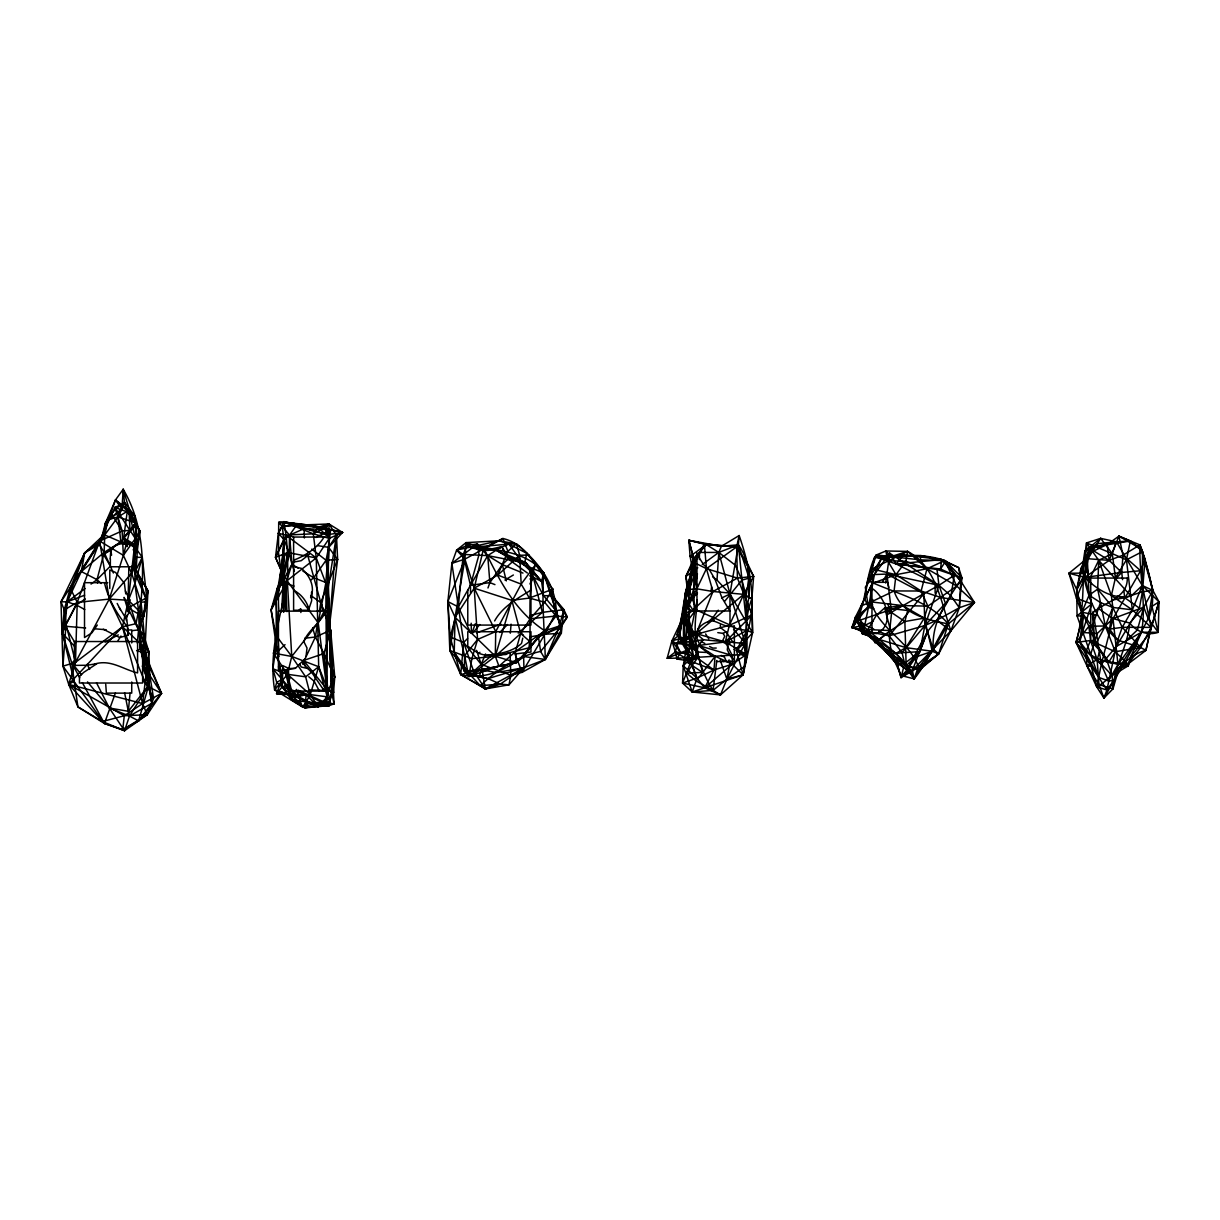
<?xml version="1.0" encoding="UTF-8"?>
<svg xmlns="http://www.w3.org/2000/svg" width="1220" height="1220" viewBox="0 0 1220 1220"><rect width="100%" height="100%" fill="white"/><g stroke="black" fill="none" stroke-linecap="round" stroke-linejoin="round"><path stroke-width="1.5" d="M278.999 611.129C275.812 582.672 287.6 554.368 282.049 526.278L278.694 522.45C299.876 522.694 321.866 527.07 342.622 532.454L328.592 547.338L326.075 560.255L328.332 583.434L331.611 692.442L334.066 703.833L329.156 705.617L303.063 707.341L274.622 689.971C268.446 653.127 280.387 616.893 287.325 581.116C288.301 561.169 287.539 541.207 283.879 521.55M308.126 610.244L308.142 607.24M697.459 586.439L693.753 576.816L690.108 556.32L688.827 540.292L706.319 544.608L718.793 552.431L729.972 593.972L745.283 643.169L726.861 679.113L720.517 694.881L704.733 687.836L696.955 678.106L688.263 653.752L679.814 634.568L685.975 589.794L680.836 621.193L696.208 633.622L725.32 641.949L746.365 654.515L743.102 674.797L732.29 664.198L732.29 655.521L725.32 641.949L729.331 625.341L743.712 594.353L753.64 576.374L736.621 546.941L706.319 544.608L693.86 558.47L693.753 576.816L685.67 598.944L679.814 634.568L675.392 651.938L676.947 659.013L690.093 661.072L713.944 670.009L732.29 664.198L746.365 654.515L743.3 643.367C758.733 608.902 751.047 569.999 739.167 535.534L721.416 546.255L718.793 552.431L717.009 580.095L729.972 593.972L752.557 632.799L743.102 674.797L720.517 694.881L692.213 691.999L682.575 683.078L683.23 665.815L686.448 648.064L685.975 589.794L694.759 562.862L704.352 543.876L736.621 546.941L748.058 564.631L753.64 576.374L751.84 598.807L752.557 632.799L736.422 650.458L743.102 674.797L692.213 691.999L683.23 665.815L688.263 653.752C682.88 633.058 682.864 610.945 685.975 589.794L696.483 588.757L712.968 591.502L743.712 594.353L751.84 598.807C742.339 623.237 747.677 649.665 743.102 674.797L726.861 679.113L713.044 690.367L692.213 691.999L696.101 680.973L714.279 657.504M720.196 659.989L726.861 679.113L744.764 666.333C750.224 643.87 743.254 620.141 748.988 597.434C750.087 579.042 749.675 560.331 738.375 544.806L739.167 535.534L736.621 546.941L737.429 578.112L752.221 614.819L752.557 632.799L747.159 630.343L738.085 629.261L729.331 625.341L671.915 640.851L667.157 658.282C693.448 658.175 719.937 655.536 746.365 654.515L736.422 650.458L747.159 630.343L725.32 641.949L698.419 645.487L676.246 643.474L671.915 640.851L706.441 568.672L736.621 546.941M1091.259 602.161L1084.793 577.365L1086.898 558.638L1109.178 560.376L1122.979 555.192L1139.983 544.913C1138.885 574.117 1146.724 603.122 1141.508 632.204L1119.014 668.102L1114.104 680.501L1108.477 680.943L1098.823 677.436L1091.275 666.41L1079.776 641.842L1082.353 632.387L1082.963 616.069L1076.437 598.303L1084.793 577.365L1109.178 560.376L1118.923 536.159L1130.33 540.994L1142.499 551.516C1148.249 573.339 1158.573 596.58 1148.234 618.738C1135.423 642.955 1123.361 668.011 1106.906 689.986L1096.734 686.936C1114.928 676.856 1124.81 655.506 1145.931 650.367L1149.469 633.744L1159 601.841L1142.286 585.524L1116.452 541.832L1089.994 548.649L1086.898 558.638L1068.934 573.263L1076.711 589.626L1082.963 616.069L1076.025 642.391C1089.475 657.565 1107.623 665.22 1128.027 664L1145.931 650.367L1151.146 627.385L1142.286 585.524L1142.499 551.516L1139.983 544.913L1118.923 536.159L1107.211 544.471L1087.889 553.758L1080.905 568.55L1076.711 589.626L1077.062 615.886L1098.823 677.436L1106.906 689.986L1103.932 698.069L1096.734 686.936L1076.025 642.391C1085.647 609.97 1081.103 575.809 1086.547 542.915L1100.684 538.371L1116.452 541.832L1130.33 540.994L1141.005 548.97L1145.031 559.263L1152.915 590.48L1159 601.841L1158.222 632.311C1147.669 635.955 1136.43 631.67 1129.735 623.039L1113.021 618.616L1097.817 608.124M115.442 692.899L104.432 723.475L62.952 666.181L75.503 662.338L66.032 624.243L64.248 609.893L61 601.78L84.668 552.889L100.955 540.445L115.473 499.956L129.183 512.644L129.976 530.395L123.357 555.344L109.266 599.096L75.503 662.338L68.701 684.374L104.432 723.475L122.747 729.682L138.592 720.913L151.814 703.299C145.195 670.115 145.378 635.818 140.94 602.207C144.463 563.533 143.533 523.624 123.205 489.281L115.473 499.956L105.332 523.334L100.955 540.445L61 601.78L62.952 666.181L68.701 684.374L77.943 706.929L104.432 723.475L124.562 730.719L147.208 714.737L161.528 693.387L142.938 648.826L139.797 645.288L138.561 610.518L134.871 583.557L135.344 538.508L129.183 512.644L129.61 510.555L123.205 489.281L121.924 509.03L117.989 516.944L104.691 534.97L81.313 571.539L67.146 601.856L62.281 633.18L74.176 681.202L77.943 706.929L102.45 721.538L124.562 730.719L129.472 716.079L149.267 684.694L145.088 646.752L147.971 590.831L133.102 565.134M505.751 665.22L498.965 666.257L495.305 656.223L495.716 631.563L474.214 588.192L464.927 559.096L456.615 550.129L499.346 540.78L508.877 544.105L526.842 553.346L543.754 573.019C541.665 601.994 544.516 630.511 545.309 659.456L522.13 672.342L510.799 675.148L485.301 688.919L460.733 674.523L449.829 650.443L447.877 601.567L451.873 563.35L456.615 550.129L466.07 542.625L499.346 540.78L516.441 543.876C538.249 561.764 558.089 586.118 556.015 616.008L562.252 625.082L540.612 651.434C517.387 656.284 497.394 669.658 480.36 685.686L460.733 674.523L450.134 637.023L447.877 601.567L464.927 559.096L466.07 542.625C492.377 551.958 524.692 548.42 543.754 573.019L552.157 595.741L556.015 616.008L544.745 630.786L516.319 662.643L481.183 669.734L464.362 671.168L454.236 652.349L455.06 617.274L464.927 559.096L502.899 538.493C528.473 544.364 537.639 571.158 552.919 589.077L552.157 595.741L567.269 617.015L562.252 625.082L538.416 636.733L528.992 647.805L523.639 656.528L516.319 662.643L481.183 669.734L468.846 676.566L464.362 671.168L464.591 655.689L455.06 617.274L447.877 601.567L458.324 606.919L470.661 632.966M123.205 489.281L124.425 502.076L127.292 511.317L135.679 522.831L135.466 545.035L133.468 550.174M286.852 670.07L291.427 699.716L305.122 707.859L329.156 705.617L330.056 700.615L327.25 696.833L326.64 686.753L328.988 523.975L306.433 524.798L278.694 522.45L278.495 552.797L280.951 570.045L276.116 598.501L276.345 645.975L282.171 686.89L291.427 699.716L302.087 706.288L325.054 702.461L334.066 703.833L328.012 588.665L336.491 535.443L328.988 523.975L318.191 527.238L283.955 521.977L278.694 522.45M699.38 559.583L699.472 552.446L706.319 544.608L690.108 556.32L693.86 558.47L697.199 578.493M281.561 611.906L283.513 578.463L289.216 553.514L289.521 535.153L296.292 525.591L299.22 524.417L283.955 521.977L278.358 533.277L275.506 557.372L280.951 570.045L287.325 581.116L318.206 622.764L326.64 686.753L330.056 700.615L318.084 706.7L291.549 694.942L274.622 689.971L276.711 682.453L272.838 668.728L276.345 645.975L275.949 635.33L271.114 609.954L277.214 588.299L283.391 574.894L287.676 552.523L316.254 557.937L325.786 583.221L326.64 686.753L331.611 692.442L333.502 692.67L334.768 677.069L330.666 630.206L320.768 602.588L307.455 554.383M294.859 559.492L291.946 564.265L285.831 583.358L285.343 609.771L283.513 578.463L284.229 539.804L278.358 533.277L282.049 526.278L299.22 524.417M127.49 611.525L128.07 602.314M128.146 598.562L128.847 566.751M458.324 606.919L470.447 585.325L479.018 554.597L477.371 543.907L466.97 545.477L463.219 554.429L458.324 606.919L450.134 637.023L449.829 650.443L470.401 675.102L480.36 685.686L485.301 688.919L509.014 684.832L523.914 667.691L545.309 659.456L561.337 633.256L563.884 609.664L552.157 595.741L543.556 595.665L525.53 562.45L495.32 549.747L470.554 547.414L466.97 545.477L456.615 550.129L463.219 554.429L487.725 555.618L526.186 563.076L541.558 581.361L543.556 595.665L556.518 611.235L561.322 629.703L545.309 659.456L523.639 656.528C505.156 670.161 483.715 680.486 460.733 674.523L463.676 642.437L451.873 563.35L477.371 543.907L487.725 555.618L502.35 564.586L522.968 573.08M466.07 542.625L470.554 547.414L483.41 550.754L501.755 546.667L508.176 557.418L508.13 558.928L502.35 564.586L489.876 582.611L487.969 587.979M110.181 558.729L110.822 550.006C115.946 542.504 126.987 541.848 134.017 546.85L134.017 566.782L110.334 566.782L110.364 558.882M97.539 583.068L97.02 579.653L104.173 552.37L104.691 534.97L108.061 519.735L121.924 509.03L124.425 502.076L134.596 515.892L136.274 525.271L137.341 550.418L136.167 569.526L147.208 601.719L143.564 616.817L138.546 629.932L137.326 643.169M147.208 601.719L140.94 602.207L138.561 610.518L144.143 636.535L142.709 654.606L149.816 675.453L153.567 698.343L147.208 714.737L122.747 729.682L124.287 715.728L142.588 703.589L161.528 693.387L139.797 645.288L140.94 602.207L131.653 573.156L123.357 555.344L122.122 530.898L114.894 507.398L120.292 504.958L129.61 510.555L134.596 515.892L127.292 511.317L117.989 516.944L108.061 519.735L105.332 523.334L103.791 534.985L99.171 544.333L84.668 552.889L70.257 588.086L64.248 609.893L62.281 633.18L71.797 663.055L74.176 681.202L68.701 684.374L124.287 715.728L147.208 714.737L142.588 703.589L122.473 626.805L109.266 599.096L99.628 541.055L114.894 507.398L129.183 512.644L139.949 531.112L137.341 550.418L142.313 557.326L147.208 601.719L138.546 629.932L145.088 646.752L136.64 650.733M282.903 668.408L282.171 686.89L276.559 693.722L295.85 695.247L306.098 694.729L329.156 705.617L331.611 692.442L328.012 588.665L326.625 606.599L318.206 622.764L291.763 656.451L287.432 674.294L274.622 689.971L292.892 695.842L310.261 694.622L327.25 696.833L318.679 666.73L316.254 557.937L313.296 533.811L318.191 527.238L326.67 526.278L329.217 538.386L326.625 606.599M872.849 599.523L868.442 607.484L855.708 616.786L851.804 627.69L863.623 630.755L883.814 648.903L894.519 661.042L901.153 675.544L914.161 678.838L919.849 668.728L938.622 653.935L932.293 651.282L905.911 647.637L879.345 639.448L852.582 627.339C867.13 606.249 864.187 579.988 874.679 557.159C898.118 555.893 922.045 552.523 944.829 560.59L960.75 581.101L974.475 602.466L948.321 623.954L938.622 653.935C926.239 662.46 914.024 670.192 901.046 677.603L897.478 664.839L891.439 654.133L863.623 630.755L852.582 627.339L855.479 617.076L872.33 583.389L872.102 568.916L874.679 557.159L876.356 554.963L885.903 550.982L907.573 551.394C936.365 566.598 941.199 602.863 950.883 630.862L938.622 653.935L919.361 670.085L906.155 665.769L895.907 653.386L857.157 621.178L855.479 617.076L858.941 615.703L872.666 604.22M873.688 629.001L865.087 625.22L855.708 616.786L858.941 615.703L863.623 630.755L889.166 635.803L924.867 625.555L936.777 620.248L950.883 630.862L974.475 602.466L956.724 586.073L944.829 560.59L926.986 568.749L896.014 574.696L872.33 583.389L861.183 605.821L857.157 621.178L870.135 635.681L895.907 653.386L909.113 667.309L908 670.634L901.153 675.544L912.362 670.375L950.883 630.862L959.316 607.728L960.75 581.101L958.6 567.59L941.672 559.568L903.593 555.024L881.236 558.928L874.679 557.159M327.25 696.833L318.084 706.7L306.098 694.729L276.559 693.722L281.805 679.433L282.338 670.207M872.33 583.389C860.923 622.993 911.279 636.855 919.361 670.085L932.293 651.282L948.321 623.954C927.505 599.721 895.205 593.561 867.71 580.522L876.356 554.963L920.292 559.858L944.829 560.59L920.886 555.558L891.362 556.488L881.236 558.928L867.71 580.522L864.751 598.761L868.442 607.484L863.333 632.143L909.113 667.309L914.161 678.838C932.171 656.863 939.598 628.361 959.316 607.728L974.475 602.466L941.215 597.617L921.115 591.014L896.014 574.696L872.102 568.916L907.573 551.394L926.986 568.749L956.724 586.073L960.75 581.101L961.924 577.777L958.6 567.59L941.672 559.568L896.181 563.976L881.236 558.928L874.389 574.559L865.315 587.247L868.442 607.484L873.794 608.673M127.886 627.949L128.146 635.239L119.667 637.541L103.273 629.2M1145.931 650.367L1140.593 647.5L1117.688 640.073L1109.56 629.124L1105.32 625.967L1088.926 626.287L1076.025 642.391L1091.275 666.41L1096.734 686.936L1101.309 664.366L1116.193 646.524L1141.508 632.204L1158.222 632.311L1148.234 618.738L1152.915 590.48L1141.005 548.97L1118.923 536.159L1122.979 555.192L1121.714 572.454L1122.568 579.668M62.952 666.181L66.032 624.243L77.226 602.39L99.628 541.055L103.791 534.985L108.061 519.735L99.171 544.333L104.173 552.37L113.399 573.019M290.009 678.747L284.519 669.597L288.576 684.755L282.171 686.89L306.098 694.729L305.122 707.859L322.721 704.306L334.066 703.833M697.215 599.92L691.435 628.178L693.006 656.131L682.575 683.078L696.955 678.106L690.093 661.072L675.392 651.938L671.915 640.851L679.814 634.568L680.836 621.193L712.968 591.502L737.429 578.112L753.64 576.374M294.035 537.684L289.521 535.153L282.049 526.278L296.292 525.591L324.688 527.741L328.988 523.975L342.622 532.454L329.217 538.386L313.296 533.811L283.955 521.977L318.191 527.238L329.217 538.386L325.786 583.221L318.206 622.764M336.491 535.443L329.491 625.707L337.62 559.416L336.491 535.443L328.592 547.338L317.505 545.614M1139.983 544.913L1145.031 559.263L1142.438 591.715L1139.389 608.124L1116.193 646.524L1106.906 689.986M733.525 629.184L745.283 643.169L746.914 657.565L736.422 650.458L743.3 643.367L703.437 639.768L698.419 645.487L695.598 656.772L690.093 661.072L688.263 653.752L675.392 651.938L667.157 658.282L698.419 645.487L715.103 656.207L713.944 670.009L704.733 687.836L682.575 683.078M716.475 661.53L734.379 661.53L734.379 625.784C726.159 628.651 719.373 621.864 711.687 620.69C703.116 622.291 695.019 628.712 696.971 638.334L700.936 647.5M74.603 646.356L62.281 633.18L65.041 626.226L67.146 601.856L84.668 552.889L103.791 534.985M510.296 633.211L511.088 624.152M959.316 607.728L950.944 595.879L938.958 585.325L889.746 553.27L886.909 574.071L891.591 612.654L889.166 635.803L891.439 654.133L902.083 652.715L924.867 625.555L945.424 603.32L938.958 585.325L936.99 569.42L961.924 577.777C947.772 600.636 931.5 620.111 933.193 649.07L917.745 668.453L914.161 678.838L912.362 670.375L907.314 669.368L904.599 663.466L883.814 648.903L897.478 664.839L901.046 677.603L907.314 669.368L927.444 631.579L936.777 620.248L959.316 607.728L961.924 577.777L945.713 561.017L940.529 569.008L936.99 569.42L896.181 563.976L889.746 553.27L881.236 558.928M688.263 653.752L677.146 634.796L683.795 618.875L685.67 598.944L693.478 557.555L688.827 540.292L721.416 546.255L738.375 544.806L749.095 578.128L746.045 595.848L746.243 621.651L738.375 544.806L718.793 552.431L702.278 564.509M720.517 694.881L713.044 690.367C697.779 667.142 692.213 637.465 696.62 610.137L691.496 597.022L685.731 576.602L693.86 558.47L699.472 552.446L718.793 552.431L735.34 565.226L741.943 580.095L746.045 595.848L751.84 598.807M142.938 648.826L149.816 675.453L161.528 693.387L138.592 720.913L129.472 716.079L128.329 711.306L130.067 693.143M1086.898 558.638L1085.51 573.08L1076.711 589.626L1082.963 616.069L1079.776 641.842L1098.823 677.436M64.248 609.893L77.226 602.39L109.266 599.096L131.653 573.156L134.779 557.342L142.313 557.326L134.871 583.557L128.405 600.27L136.06 623.679L144.143 636.535L148.84 651.571L142.588 703.589L68.701 684.374L122.473 626.805L128.405 600.27L135.344 538.508L139.949 531.112L129.61 510.555L115.473 499.956L121.924 509.03L105.332 523.334L111.31 513.605L120.292 504.958M278.785 652.746L276.116 598.501L277.214 588.299L316.254 557.937L329.217 538.386M315.965 537.501L330.62 529.678L342.622 532.454L327.692 534.634L296.292 525.591L304.07 528.672L330.62 529.678L328.592 547.338L337.62 559.416L320.768 602.588L319.35 611.647M131.912 566.049L145.729 598.242L127.948 607.926L143.564 616.817L145.729 598.242L147.971 590.831L133.743 567.163M896.014 574.696L887.596 560.727L885.903 550.982L891.362 556.488L907.573 551.394L905.85 561.246L896.014 574.696L894.092 590.938C901.443 614.514 927.261 619.668 948.321 623.954M717.787 632.631L723.063 633.393L724.756 636.123L722.149 641.705L729.453 641.171L729.987 643.367L727.913 644.724L727.288 649.879L730.627 656.467L734.379 659.974M936.777 620.248L950.944 595.879L954.33 575.276L940.529 569.008L941.672 559.568L960.75 581.101M1092.845 641.247C1096.078 631.442 1091.732 622.596 1092.784 612.974C1104.222 601.948 1127.829 598.425 1127.28 578.067M697.505 593.042L688.705 599.386L684.572 606.492L691.435 628.178L702.583 672.433L688.095 662.826L689.818 637.572L688.705 599.386L693.86 558.47M716.826 660.493L713.044 690.367L696.101 680.973L686.479 673.074L698.175 657.168L689.818 637.572L683.474 613.035L688.705 599.386L685.731 576.602L699.472 552.446M126.331 620.538L127.017 615.139M711.123 590.816L711.626 586.988M1158.222 632.311L1151.954 606.37L1159 601.841L1151.146 627.385L1122.247 627.309L1109.56 629.124L1112.823 607.438L1111.374 595.573L1115.446 577.822L1112.259 553.621L1086.547 542.915L1089.079 595.177L1081.911 612.211L1088.926 626.287L1090.497 640.546L1086.151 651.099L1086.928 665.861L1098.991 684.633L1103.932 698.069L1113.006 688.797C1114.485 665.83 1127.89 645.883 1129.735 623.039L1143.735 607.194L1152.915 590.48L1142.286 585.524L1131.016 596.122C1111.771 599.889 1096.475 589.077 1083.696 576.496L1082.369 567.757L1084.839 551.089L1100.684 538.371L1112.259 553.621L1126.456 559.843L1142.499 551.516M127.139 546.682L123.662 537.883L127.292 511.317L139.949 531.112L134.779 557.342M885.674 582.992L886.909 574.071L938.958 585.325L954.33 575.276L945.713 561.017M920.292 559.858L920.886 555.558M738.375 544.806L729.972 593.972L730.002 624.991L698.252 610.869M317.932 620.705L315.37 637.008L302.606 664.107M474.214 588.192L511.836 600.347L529.404 598.059L552.919 589.077L544.623 602.253L530.12 618.799L520.681 633.531L495.305 656.223L468.846 676.566L471.911 658.647L477.584 639.463L474.214 588.192L497.745 575.077L507.871 551.288L502.899 538.493L483.623 548.146L474.214 588.192L455.06 617.274L449.829 650.443L471.911 658.647L495.305 656.223L528.992 647.805C532.21 620.233 526.278 592.051 535.305 564.967L521.184 584.121L495.716 631.563L477.584 639.463L464.591 655.689L468.846 676.566L498.965 666.257L515.496 651.571L544.745 630.786L562.252 625.082M143.564 616.817L147.971 590.831M101.245 583.511L97.02 579.653L81.313 571.539L84.668 552.889M868.442 607.484L874.389 574.559L889.746 553.27M306.037 656.39L307.013 648.018L304.085 642.071M932.842 583.038L935.13 582.321L935.13 593.21M1145.031 559.263L1140.609 570.746L1121.714 572.454L1109.178 560.376L1089.994 548.649L1085.51 573.08L1068.934 573.263L1076.437 598.303L1091.732 603.93L1077.062 615.886L1082.963 616.069M153.567 698.343L144.89 681.965L149.816 675.453L148.84 651.571L136.06 623.679L138.561 610.518L128.405 600.27L109.266 599.096M330.056 700.615L331.611 692.442M907.314 669.368L919.849 651.663L924.867 625.555L938.958 585.325L896.181 563.976L903.593 555.024M726.861 679.113L730.383 661.103M1117.688 640.073L1122.247 627.309L1132.343 609.847L1126.456 559.843L1130.33 540.994L1093.73 547.017L1087.889 553.758L1082.369 567.757L1076.711 589.626L1083.696 576.496C1088.804 600.758 1098.946 623.328 1117.688 640.073L1115.232 651.739L1108.858 662.033L1107.379 661.926L1095.941 643.733L1088.926 626.287M521.58 643.306L522.755 638.136M310.597 597.754C315.522 587.034 309.682 575.55 301.447 568.398L293.608 566.598L293.608 610.244L309.56 610.244M526.842 553.346L524.097 564.997L541.558 581.361L543.754 573.019L524.097 564.997L495.32 549.747L483.41 550.754L466.97 545.477M328.012 588.665L330.406 665.647L333.502 692.67L325.054 702.461L308.401 702.537L302.087 706.288L296.414 689.422L291.427 699.716L322.721 704.306L325.054 702.461L327.997 690.55L334.768 677.069L331.504 666.318L330.666 630.206L320.768 602.588L310.658 595.421M901.046 677.603L904.599 663.466L902.083 652.715L889.166 635.803L878.842 631.258M690.108 556.32L693.478 557.555L694.759 562.862L685.67 598.944L694.256 612.059L686.052 622.917L693.006 656.131L683.23 665.815L696.955 678.106L713.944 670.009L695.598 656.772L680.333 652.242L671.915 640.851M904.874 621.529L907.665 610.488L884.698 607.911L876.235 615.414L867.862 629.581L862.235 633.729L857.157 621.178L871.217 601.933L894.092 590.938L921.115 591.014L927.871 606.157L924.241 618.128L905.911 647.637L895.907 653.386L884.546 648.506L863.623 630.755L889.624 655.552L908 670.634L914.161 678.838L906.155 665.769L904.874 621.529L884.698 607.911L890.539 630.572L875.136 642.711L867.862 629.581L890.539 630.572L904.874 621.529L924.241 618.128L932.293 651.282L914.893 657.321L906.155 665.769L909.113 667.309L889.624 655.552L884.546 648.506L870.135 635.681L862.235 633.729L879.345 639.448M697.459 573.842L691.496 597.022L683.474 613.035L683.459 641.995L698.374 652.044L708.957 652.578M1122.979 555.192L1140.609 570.746L1113.021 618.616L1101.309 664.366L1108.477 680.943L1117.977 664.488L1141.508 632.204L1130.742 656.741L1128.241 665.815L1112.182 675.621L1113.006 688.797L1098.991 684.633L1097.115 659.517L1090.497 640.546L1076.025 642.391L1079.776 641.842L1090.436 655.14L1101.309 664.366L1093.059 611.357M683.795 618.875L698.175 657.168L693.006 656.131L677.146 634.796L683.962 608.444M510.082 653.234L510.799 675.148L509.014 684.832L500.322 684.13L488.061 678.625L479.308 676.917L481.183 669.734L496.433 672.586L523.914 667.691L523.639 656.528L538.416 636.733L544.745 630.786C514.26 610.671 499.315 579.836 483.623 548.146M921.115 591.014L926.986 568.749L905.85 561.246L887.596 560.727L876.356 554.963M1086.547 542.915L1098.717 560.346L1111.374 595.573L1132.343 609.847L1151.146 627.385L1149.469 633.744L1130.742 656.741L1128.241 665.815L1119.014 668.102L1113.006 688.797M529.617 615.719L542.351 612.348L563.884 609.664L567.269 617.015L558.79 628.117L538.416 636.733L540.612 651.434L545.309 659.456L558.79 628.117L563.884 609.664L550.754 595.573L543.754 573.019M1090.436 655.14L1097.085 633.637L1113.021 618.616L1143.735 607.194L1137.36 629.962L1126.853 639.966M138.592 720.913L148.321 686.692L139.797 645.288L144.143 636.535L142.709 654.606L148.84 651.571L122.473 626.805L75.503 662.338L77.226 602.39L70.257 588.086L99.628 541.055L122.122 530.898L129.976 530.395L135.344 538.508L123.357 555.344L99.628 541.055M278.968 656.497L276.345 645.975L271.114 609.954L279.014 588.437L284.672 555.344L289.216 553.514L284.229 539.804L289.521 535.153L304.07 528.672L327.692 534.634L330.62 529.678M495.305 656.223L511.836 600.347L520.681 633.531L515.496 651.571L516.319 662.643L495.305 656.223L455.06 617.274M333.502 692.67L327.997 690.55L323.91 653.554L330.666 630.206L315.37 637.008L304.741 638.258M110.822 550.006L111.584 555.176M280.264 667.081L281.805 679.433L276.711 682.453L291.549 694.942L303.063 707.341L310.261 694.622L318.679 666.73L291.763 656.451L273.433 653.112L276.345 645.975M276.116 598.501L283.391 574.894L275.506 557.372L285.907 535.092L313.296 533.811L326.67 526.278M1151.146 627.385L1140.593 647.5L1128.027 664L1108.858 662.033L1095.941 643.733L1092.129 626.836L1100.516 602.588L1097.68 589.153L1098.717 560.346L1112.259 553.621L1116.452 541.832L1097.924 543.586L1084.839 551.089L1088.926 580.247L1098.717 560.346L1131.016 596.122M1091.275 666.41L1086.928 665.861L1097.115 659.517L1099.891 650.717L1090.497 640.546L1115.232 651.739L1128.027 664M1091.138 605.715L1082.353 632.387L1097.085 633.637M308.446 610.244L311.649 600.774L311.542 592.142M472.064 632.799L475.251 623.847M919.361 670.085L925.324 662.46M883.814 648.903L897.478 664.839L904.599 663.466L919.849 651.663L927.444 631.579L924.867 625.555L923.875 593.637L886.909 574.071L874.389 574.559L867.71 580.522M514.505 652.852L522.13 672.342L523.914 667.691L488.061 678.625L470.401 675.102L464.362 671.168L479.308 676.917M124.425 502.076L117.989 516.944L135.679 522.831L120.871 541.909L104.173 552.37L103.395 554.368L110.486 566.049L97.02 579.653L91.043 584.09M912.362 670.375L927.444 631.579L933.193 649.07L938.622 653.935M1142.286 585.524L1132.343 609.847L1112.823 607.438L1100.516 602.588L1089.079 595.177L1097.68 589.153L1112.823 607.438L1105.32 625.967L1095.941 643.733M125.904 618.037L128.832 613.08L127.749 605.333L129.884 600.118L125.416 590.953M1089.994 548.649L1087.889 553.758L1085.51 573.08L1080.905 568.55L1082.369 567.757L1100.684 538.371M460.733 674.523L473.68 671.412L481.183 664.381L485.545 653.935M62.281 633.18L66.032 624.243M133.315 549.778L135.466 545.035L123.662 537.883L135.679 522.831M676.947 659.013L680.333 652.242L676.246 643.474L696.208 633.622L743.712 594.353M133.392 562.496L136.167 569.526L142.313 557.326M529.907 583.983L533.277 577.334L530.319 575.169M550.754 595.573L556.518 611.235L544.837 634.263L522.13 672.342M303.978 640.866C309.133 629.444 320.738 622.52 326.045 611.144L278.45 611.144L278.45 670.878L295.454 668.285L305.305 658.48M75.411 643.352L65.041 626.226L76.387 604.998L85.263 598.959M1082.369 567.757L1093.73 547.017L1097.924 543.586M882.518 582.032L886.909 574.071M527.36 573.004L508.13 558.928L501.755 546.667L495.32 549.747L508.176 557.418L525.53 562.45L524.097 564.997L508.877 544.105L470.554 547.414M271.114 609.954L287.325 581.116L291.763 656.451L305.625 676.825L310.261 694.622L318.084 706.7L295.85 695.247L272.838 668.728L287.432 674.294L305.625 676.825L318.679 666.73L326.64 686.753M1103.932 698.069L1114.104 680.501M289.521 535.153L291.946 564.265L279.014 588.437L284.229 539.804L275.506 557.372L287.676 552.523M858.941 615.703L851.804 627.69L865.087 625.22L873.368 621.3M494.634 620.934C502.503 606.538 517.463 598.486 530.959 590.129M1115.446 577.822L1126.456 559.843M308.401 702.537L305.122 707.859L290.802 698.114L288.576 684.755M118.02 640.622L120.963 636.001M728.065 661.53L729.118 659.883M97.31 625.036L91.912 632.829L84.516 637.541L84.516 582.687L107.787 582.687M337.62 559.416L326.075 560.255L313.708 577.777L310.78 580.11M707.646 622.413L712.968 617.549L718.29 610.183M724.665 601.338L741.943 580.095L749.095 578.128M852.582 627.339L857.157 621.178L902.663 605.562L927.871 606.157L956.724 586.073M87.52 681.904L109.297 707.996L128.329 711.306L149.267 684.694L139.797 645.288L145.088 646.752M324.078 537.044C317.276 548.237 305.503 555.542 293.608 560.27M889.166 635.803L923.875 593.637L938.958 585.325M472.628 633.165L479.796 624.518M1115.263 579.363L1121.714 572.454L1084.793 577.365L1068.934 573.263M698.175 657.168L688.095 662.826L698.374 652.044L689.818 637.572L684.572 606.492L696.864 593.789M499.727 632.463L507.505 624.503M467.55 638.517L463.676 642.437L473.68 671.412L485.301 688.919L500.322 684.13L523.914 667.691L510.799 675.148L481.183 664.381L463.676 642.437L450.134 637.023M127.215 545.813L123.662 537.883L136.274 525.271M725.32 641.949L752.221 614.819L729.331 625.341M298.976 610.244L300.181 609.054L300.486 610.244M278.45 650.717L285.038 644.663M686.052 622.917L691.435 628.178L689.818 637.572L683.459 641.995L698.313 630.908M507.871 551.288L516.441 543.876L519.674 555.283L521.184 584.121L529.404 598.059L544.623 602.253L556.015 616.008L567.269 617.015M79.742 677.756L71.797 663.055L75.625 659.761M518.195 633.119L542.351 612.348L533.277 577.334L529.846 575.916M704.733 687.836L732.29 664.198L715.103 656.207M81.313 571.539L104.173 552.37M485.301 688.919L481.183 664.381L492.575 654.804M309.392 554.261L301.233 560.682L293.608 562.1M875.136 642.711L890.539 630.572M688.705 599.386L696.666 593.286M85.08 588.528L67.146 601.856L61 601.78M685.731 576.602L697.779 567.803M104.691 534.97L120.871 541.909L122.397 543.769L135.466 545.035L120.871 541.909L103.395 554.368L112.896 549.061M521.016 643.946C511.149 652.486 498.156 654.011 485.758 655.414L478.423 653.295L467.779 646.234L467.779 631.731L530.959 631.731L530.959 652.029L515.892 653.859M1090.756 595.528L1091.564 594.979M478.423 653.295L479.933 652.288M501.755 546.667L487.725 555.618L470.447 585.325L470.584 592.905M504.912 580.018L513.376 575.001M96.776 663.771L83.6 672.449L79.453 676.551L79.453 683.017L142.633 683.017L142.633 651.648L138.028 651.358M923.875 593.637L886.62 615.017M148.382 678.03L151.814 703.299L129.472 716.079L109.297 707.996L96.502 682.803M734.089 649.406L745.283 643.169M105.118 641.933L118.34 634.888M508.679 653.066L505.904 654.515L485.758 655.414M529.968 579.012L533.277 577.334L541.558 581.361L525.53 562.45M723.063 633.393L726.037 631.914L720.547 627.705L720.318 624.975M721.63 598.013L729.972 593.972M495.32 549.747L508.877 544.105L516.441 543.876M861.183 605.821L871.217 601.933L902.663 605.562L924.241 618.128M84.607 595.223L67.146 601.856L76.387 604.998L84.759 609.542M476.639 632.768L500.978 624.198M278.45 666.913L282.537 665.51L288.942 668.545L295.454 668.285M334.768 677.069L323.91 653.554L303.49 660.493L327.997 690.55L309.423 689.88M1113.707 599.783L1124.703 597.708L1142.438 591.715L1152.915 590.48M451.873 563.35L464.927 559.096M102.45 721.538L124.287 715.728M136.06 623.679L122.473 626.805L144.89 681.965M1093.73 547.017L1116.452 541.832M290.802 698.114L306.098 694.729M696.62 610.137L683.474 613.035L694.302 634.553L697.245 636.855M530.029 636.87L544.837 634.263L561.337 633.256L556.518 611.235M494.954 584.624L489.876 582.611L470.447 585.325L463.219 554.429M676.246 643.474L703.437 639.768L696.208 633.622L712.968 591.502L706.441 568.672L704.352 543.876L688.827 540.292L694.759 562.862L696.483 588.757M884.698 607.911L902.663 605.562M530.12 618.799L556.015 616.008M131.745 630.649L138.546 629.932L127.948 607.926M677.146 634.796L679.814 634.568M480.36 685.686L500.322 684.13M888.816 587.415L887.611 582.321L871.964 582.321L871.964 633.149L875.853 633.211M902.083 652.715L919.849 651.663M686.479 673.074L702.583 672.433M529.053 555.024L519.674 555.283L497.745 575.077L521.184 584.121M716.231 648.049L712.831 648.095L709.552 646.508M325.084 537.044L293.608 537.044L293.608 564.753M1127.89 578.067L1090.756 578.067L1090.756 641.247L1092.967 641.247M127.322 629.962L131.729 629.962L131.729 642.955M529.785 640.012L530.959 640.088M295.85 695.247L291.549 694.942L281.805 679.433M65.041 626.226L85.629 627.995M94.992 628.803L106.231 629.764M896.181 563.976L940.529 569.008M694.302 634.553L698.084 635.04M704.352 543.876L721.416 546.255M306.433 524.798L324.688 527.741L327.692 534.634M1128.241 665.815L1107.379 661.926L1112.182 675.621L1097.115 659.517M1117.261 596.199L1124.703 597.708L1139.389 608.124M1096.582 615.17L1081.911 612.211L1092.129 626.836M322.721 704.306L329.156 705.617M906.155 665.769L919.849 668.728M886.254 611.464L891.591 612.654L887.763 604.068M288.56 668.804L288.56 691.099L324.413 691.099L311.801 672.525L307.73 668.499L301.325 667.05L299.571 664.122M278.358 533.277L285.907 535.092L316.254 557.937M698.419 645.487L732.29 655.521M737.429 578.112L706.441 568.672L694.759 562.862M508.176 557.418L526.186 563.076M283.68 612.364L283.513 578.463L285.831 583.358L294.005 586.073M722.087 661.057L723.49 661.53M328.332 583.434L313.708 577.777L302.834 571.021M701.119 641.75L704.809 643.367M298.107 690.184L325.054 702.461M148.321 686.692L161.528 693.387M874.206 633.332L876.28 633.592C895.8 625.509 886.01 597.373 871.964 588.36M722.149 641.705L727.913 644.724M142.923 681.157L149.267 684.694L151.814 703.299M721.264 655.399L724.543 657.26L726.373 661.53M712.114 656.39L700.341 646.981M684.572 606.492L694.256 612.059L693.478 557.555M289.216 553.514L291.946 564.265L298.168 568.124M330.406 665.647L331.504 666.318M293.608 590.297C301.462 594.094 307.242 601.887 309.255 610.244M558.79 628.117L561.322 629.703M894.519 661.042L908 670.634M712.571 576.755L717.009 580.095M311.74 549.137L326.075 560.255M308.752 676.734L314.272 681.339L319.381 691.099M520.681 633.531L530.12 641.689M273.433 653.112L287.432 674.294L310.261 694.622M1084.793 577.365L1091.549 583.434M519.796 631.731L523.502 635.315M123.662 537.883L137.341 550.418M302.545 662.841L307.73 668.499M483.41 550.754L487.725 555.618L489.876 582.611M303.063 707.341L292.892 695.842L287.432 674.294M127.856 597.815L129.884 600.118M71.797 663.055L81.481 674.66M1099.891 650.717L1108.858 662.033M275.949 635.33L291.763 656.451M454.236 652.349L470.401 675.102M726.342 632.143L733.037 642.391M119.347 607.621L126.85 620.08L127.597 626.317M109.297 707.996L124.562 730.719M697.916 629.078L700.707 633.271M114.894 507.398L129.976 530.395M705.602 633.927L708.835 638.883M111.31 513.605L122.122 530.898M857.157 621.178L863.333 632.143M82.38 682.651L104.432 723.475M696.971 554.337L703.681 564.723L709.643 570.152L715.103 579.485L721.904 597.693L729.819 610.991L696.971 610.991L696.971 552.797M322.904 688.522L324.306 691.099M117.181 603.442L120.46 609.756M323.91 653.554L315.37 637.008L312.625 627.98M87.123 664.336L89.67 669.368M1112.823 607.438L1122.247 627.309L1140.593 647.5L1115.232 651.739L1105.32 625.967L1100.516 602.588M127.749 605.333L124.074 597.373L128.832 613.08M1143.735 607.194L1148.234 618.738M142.328 666.013L149.267 684.694M291.946 564.265L294.401 571.128M303.475 661.164L305.091 666.135M133.819 562.42L136.167 569.526M104.447 582.687C108.214 599.096 116.662 613.767 127.353 626.683L128.146 635.239M476.593 650.367L481.183 664.381M712.968 617.549L713.944 620.919M502.35 564.586L506.3 580.918M124.577 692.686L128.329 711.306M1107.211 544.471L1109.178 560.376M1123.849 590.495L1124.703 597.708M117.989 516.944L120.871 541.909M1113.021 618.616L1117.977 664.488M105.743 684.374L106.369 693.128L131.729 693.128L131.729 681.98M125.736 593.896L124.364 583.145L115.595 572.47L109.785 569.938L109.785 588.497M285.831 583.358L286.959 611.647M304.07 528.672L304.375 537.989M748.058 564.631L748.988 597.434M471.195 623.222L471.393 632.707M300.806 608.795L300.867 612.532M530.959 569.633L530.959 625.082L467.779 625.082L467.779 589.977M94.931 663.97L87.154 665.266L74.405 665.388L74.405 641.537L137.585 641.537L137.585 672.906C123.342 669.536 110.654 659.151 94.931 663.97"/></g></svg>
